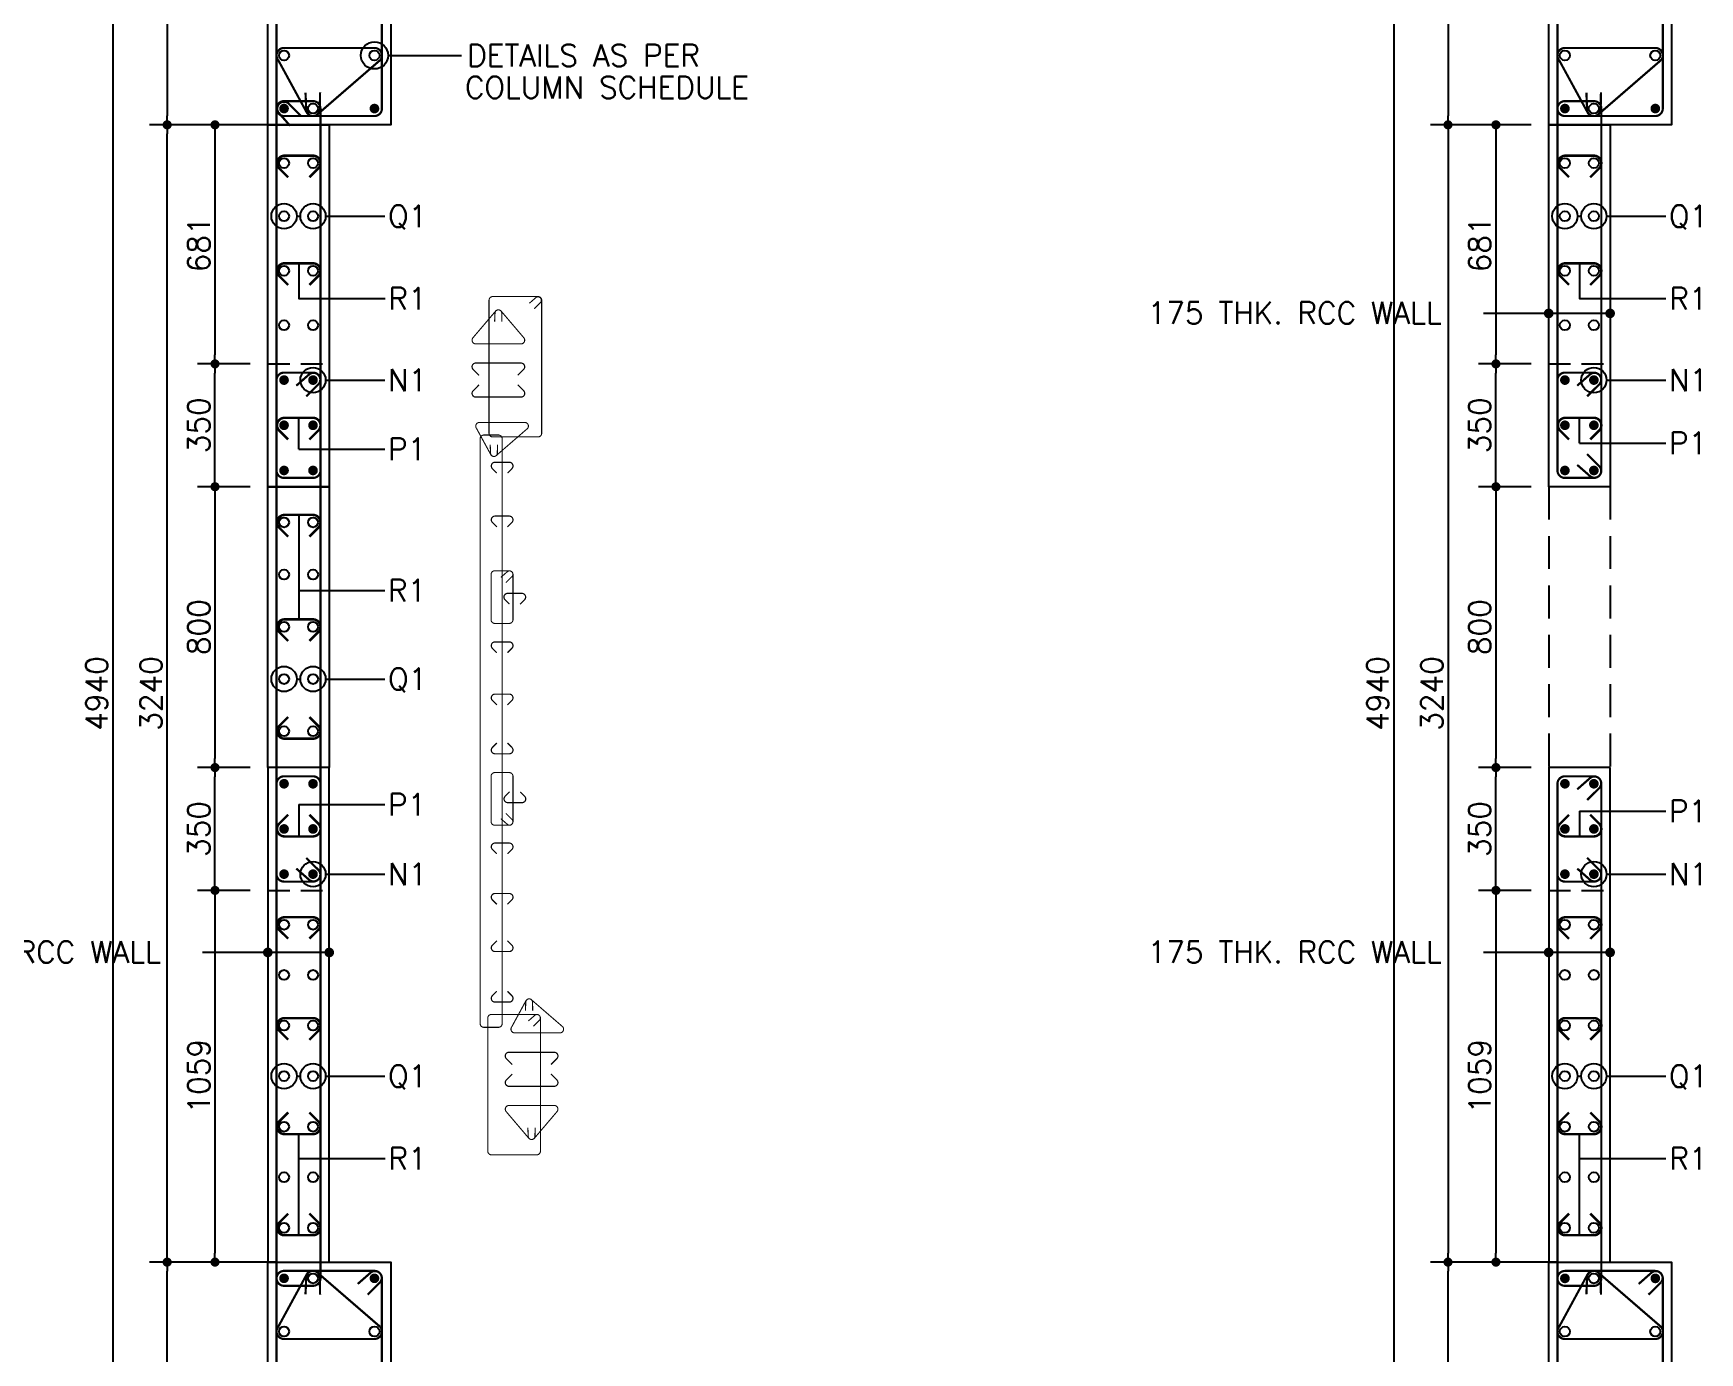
# Model space of a CAD drawing. Extents: x -200722 to 834823, y -494970 to 88783.
# Drawn here: x 282046 to 301030, y -170053 to -155018 of the extents above; entities that cross this region are included whole.
import ezdxf
from ezdxf.enums import TextEntityAlignment as Align

# ---------------------------------------------------------------- set-up
doc = ezdxf.new("R2010")
doc.units = 0
doc.header["$LTSCALE"] = 100
doc.header["$MEASUREMENT"] = 0
doc.header["$PDMODE"] = 34
doc.linetypes.add('HIDDEN', pattern=[0.375, 0.25, -0.125])
doc.layers.get('0').update_dxf_attribs({"linetype": 'CONTINUOUS'})
doc.layers.get('DEFPOINTS').update_dxf_attribs({"linetype": 'CONTINUOUS'})
for name, color, linetype in [('BEAM', 4, 'CONTINUOUS'), ('COL. SHED. STEEL.', 6, 'CONTINUOUS'), ('column', 240, 'CONTINUOUS'), ('STEEL', 6, 'CONTINUOUS'), ('TEXT', 2, 'CONTINUOUS')]:
    doc.layers.add(name, color=color, linetype=linetype)
doc.styles.add('ROMANS', font='romans.shx')
doc.styles.get("Standard").update_dxf_attribs({"font": 'simplex.shx'})
doc.dimstyles.new('STANDARD$0', dxfattribs={"dimtxt": 2.5, "dimasz": 2.5, "dimexe": 2, "dimexo": 0.7, "dimgap": 0.9, "dimtad": 1, "dimdec": 0, "dimdsep": 46, "dimtxsty": 'ROMANS', "dimcen": 0.09, "dimclrd": 4, "dimclre": 4, "dimclrt": 3, "dimadec": 0, "dimazin": 0, "dimtfac": 1, "dimtdec": 0, "dimtmove": 0, "dimatfit": 3, "dimfxl": 1, "dimtolj": 1, "dimtzin": 0, "dimarcsym": 0})

# ---------------------------------------------------------------- blocks, each defined once
blk = doc.blocks.new('DOT')
at = {"color": 0, "linetype": 'ByBlock'}
blk.add_line((-0.5, 0), (-1, 0), dxfattribs=at)
at = {"color": 0, "linetype": 'ByBlock', "const_width": 0.5}
blk.add_lwpolyline([(-0.25, 0, 1), (0.25, 0, 1)], format="xyb", close=True, dxfattribs=at)
blk = doc.blocks.new('*D50')
at = {"layer": 'BEAM', "color": 0, "lineweight": -2, "transparency": 16777216}
for p, q in [((299110, -152661), (297963, -152661)), ((298163, -152765), (298163, -155957)), ((299110, -156061), (297963, -156061))]:
    blk.add_line(p, q, dxfattribs=at)
at = {"layer": 'DEFPOINTS', "color": 0, "lineweight": -3, "transparency": 16777216}
for p in [(299310, -152661), (298163, -156061), (299310, -156061, 0)]:
    blk.add_point(p, dxfattribs=at)
at = {"layer": 'BEAM', "color": 0, "lineweight": -2, "transparency": 16777216, "xscale": 104, "yscale": 104, "zscale": 104}
for p, rotation in [((298163, -152661), 90), ((298163, -156061), 270)]:
    blk.add_blockref('DOT', p, dxfattribs=dict(at, rotation=rotation))
at = {"layer": 'BEAM', "color": 0, "transparency": 16777216, "insert": (297979, -154361), "char_height": 248, "attachment_point": 5, "rotation": 90}
blk.add_mtext('\\A1;850', dxfattribs=at)
blk = doc.blocks.new('_DOT')
at = {"color": 0, "linetype": 'ByBlock'}
blk.add_line((-0.5, 0), (-1, 0), dxfattribs=at)
at = {"color": 0, "linetype": 'ByBlock', "const_width": 0.5}
blk.add_lwpolyline([(-0.25, 0, 1), (0.25, 0, 1)], format="xyb", close=True, dxfattribs=at)
blk = doc.blocks.new('*D51')
at = {"layer": 'BEAM', "color": 0, "lineweight": -2, "transparency": 16777216}
for p, q in [((299110, -152661), (297346, -152661)), ((297546, -152765), (297546, -172317)), ((299110, -172421), (297346, -172421))]:
    blk.add_line(p, q, dxfattribs=at)
at = {"layer": 'DEFPOINTS', "color": 0, "lineweight": -3, "transparency": 16777216}
for p in [(299310, -152661), (297546, -172421), (299310, -172421, 0)]:
    blk.add_point(p, dxfattribs=at)
at = {"layer": 'BEAM', "color": 0, "lineweight": -2, "transparency": 16777216, "xscale": 104, "yscale": 104, "zscale": 104}
for p, rotation in [((297546, -152661), 90), ((297546, -172421), 270)]:
    blk.add_blockref('DOT', p, dxfattribs=dict(at, rotation=rotation))
at = {"layer": 'BEAM', "color": 0, "transparency": 16777216, "insert": (297362, -162541), "char_height": 248, "attachment_point": 5, "rotation": 90}
blk.add_mtext('\\A1;4940', dxfattribs=at)
blk = doc.blocks.new('*D52')
at = {"layer": 'BEAM', "color": 0, "lineweight": -2, "transparency": 16777216}
for p, q in [((299110, -169021), (297963, -169021)), ((298163, -172317), (298163, -169125)), ((299110, -172421), (297963, -172421))]:
    blk.add_line(p, q, dxfattribs=at)
at = {"layer": 'DEFPOINTS', "color": 0, "lineweight": -3, "transparency": 16777216}
for p in [(298163, -169021), (299310, -169021, 0), (299310, -172421)]:
    blk.add_point(p, dxfattribs=at)
at = {"layer": 'BEAM', "color": 0, "lineweight": -2, "transparency": 16777216, "xscale": 104, "yscale": 104, "zscale": 104}
for p, rotation in [((298163, -169021), 90), ((298163, -172421), 270)]:
    blk.add_blockref('DOT', p, dxfattribs=dict(at, rotation=rotation))
at = {"layer": 'BEAM', "color": 0, "transparency": 16777216, "insert": (297979, -170721), "char_height": 248, "attachment_point": 5, "rotation": 90}
blk.add_mtext('\\A1;850', dxfattribs=at)
blk = doc.blocks.new('*D54')
at = {"layer": 'BEAM', "color": 0, "lineweight": -2, "transparency": 16777216}
for p, q in [((299110, -164785), (298509, -164785)), ((298709, -164889), (298709, -168917)), ((299110, -169021), (298509, -169021))]:
    blk.add_line(p, q, dxfattribs=at)
at = {"layer": 'DEFPOINTS', "color": 0, "lineweight": -3, "transparency": 16777216}
for p in [(299310, -164785, 0), (298709, -169021), (299310, -169021, 0)]:
    blk.add_point(p, dxfattribs=at)
at = {"layer": 'BEAM', "color": 0, "lineweight": -2, "transparency": 16777216, "xscale": 104, "yscale": 104, "zscale": 104}
for p, rotation in [((298709, -164785), 90), ((298709, -169021), 270)]:
    blk.add_blockref('DOT', p, dxfattribs=dict(at, rotation=rotation))
at = {"layer": 'BEAM', "color": 0, "transparency": 16777216, "insert": (298525, -166903), "char_height": 248, "attachment_point": 5, "rotation": 90}
blk.add_mtext('\\A1;1059', dxfattribs=at)
blk = doc.blocks.new('*D55')
at = {"layer": 'BEAM', "color": 0, "lineweight": -2, "transparency": 16777216}
for p, q in [((299110, -163385), (298509, -163385)), ((298709, -164681), (298709, -163489)), ((299110, -164785), (298509, -164785))]:
    blk.add_line(p, q, dxfattribs=at)
at = {"layer": 'DEFPOINTS', "color": 0, "lineweight": -3, "transparency": 16777216}
for p in [(298709, -163385), (299310, -163385, 0), (299310, -164785, 0)]:
    blk.add_point(p, dxfattribs=at)
at = {"layer": 'BEAM', "color": 0, "lineweight": -2, "transparency": 16777216, "xscale": 104, "yscale": 104, "zscale": 104}
for p, rotation in [((298709, -163385), 90), ((298709, -164785), 270)]:
    blk.add_blockref('DOT', p, dxfattribs=dict(at, rotation=rotation))
at = {"layer": 'BEAM', "color": 0, "transparency": 16777216, "insert": (298525, -164085), "char_height": 248, "attachment_point": 5, "rotation": 90}
blk.add_mtext('\\A1;350', dxfattribs=at)
blk = doc.blocks.new('*D56')
at = {"layer": 'BEAM', "color": 0, "lineweight": -2, "transparency": 16777216}
for p, q in [((299110, -160185), (298509, -160185)), ((298709, -160289), (298709, -163281)), ((299110, -163385), (298509, -163385))]:
    blk.add_line(p, q, dxfattribs=at)
at = {"layer": 'DEFPOINTS', "color": 0, "lineweight": -3, "transparency": 16777216}
for p in [(299310, -160185, 0), (298709, -163385), (299310, -163385, 0)]:
    blk.add_point(p, dxfattribs=at)
at = {"layer": 'BEAM', "color": 0, "lineweight": -2, "transparency": 16777216, "xscale": 104, "yscale": 104, "zscale": 104}
for p, rotation in [((298709, -160185), 90), ((298709, -163385), 270)]:
    blk.add_blockref('DOT', p, dxfattribs=dict(at, rotation=rotation))
at = {"layer": 'BEAM', "color": 0, "transparency": 16777216, "insert": (298525, -161785), "char_height": 248, "attachment_point": 5, "rotation": 90}
blk.add_mtext('\\A1;800', dxfattribs=at)
blk = doc.blocks.new('*D57')
at = {"layer": 'BEAM', "color": 0, "lineweight": -2, "transparency": 16777216}
for p, q in [((299110, -158785), (298509, -158785)), ((298709, -160081), (298709, -158889)), ((299110, -160185), (298509, -160185))]:
    blk.add_line(p, q, dxfattribs=at)
at = {"layer": 'DEFPOINTS', "color": 0, "lineweight": -3, "transparency": 16777216}
for p in [(298709, -158785), (299310, -158785, 0), (299310, -160185, 0)]:
    blk.add_point(p, dxfattribs=at)
at = {"layer": 'BEAM', "color": 0, "lineweight": -2, "transparency": 16777216, "xscale": 104, "yscale": 104, "zscale": 104}
for p, rotation in [((298709, -158785), 90), ((298709, -160185), 270)]:
    blk.add_blockref('DOT', p, dxfattribs=dict(at, rotation=rotation))
at = {"layer": 'BEAM', "color": 0, "transparency": 16777216, "insert": (298525, -159485), "char_height": 248, "attachment_point": 5, "rotation": 90}
blk.add_mtext('\\A1;350', dxfattribs=at)
blk = doc.blocks.new('*D58')
at = {"layer": 'BEAM', "color": 0, "lineweight": -2, "transparency": 16777216}
for p, q in [((299110, -156061), (298509, -156061)), ((298709, -156165), (298709, -158681)), ((299110, -158785), (298509, -158785))]:
    blk.add_line(p, q, dxfattribs=at)
at = {"layer": 'DEFPOINTS', "color": 0, "lineweight": -3, "transparency": 16777216}
for p in [(299310, -156061, 0), (298709, -158785), (299310, -158785, 0)]:
    blk.add_point(p, dxfattribs=at)
at = {"layer": 'BEAM', "color": 0, "lineweight": -2, "transparency": 16777216, "xscale": 104, "yscale": 104, "zscale": 104}
for p, rotation in [((298709, -156061), 90), ((298709, -158785), 270)]:
    blk.add_blockref('DOT', p, dxfattribs=dict(at, rotation=rotation))
at = {"layer": 'BEAM', "color": 0, "transparency": 16777216, "insert": (298525, -157423), "char_height": 248, "attachment_point": 5, "rotation": 90}
blk.add_mtext('\\A1;681', dxfattribs=at)
blk = doc.blocks.new('*D59')
at = {"layer": 'BEAM', "color": 0, "lineweight": -2, "transparency": 16777216}
for p, q in [((299110, -156061), (297963, -156061)), ((298163, -156165), (298163, -168917)), ((299412, -169021), (297963, -169021))]:
    blk.add_line(p, q, dxfattribs=at)
at = {"layer": 'DEFPOINTS', "color": 0, "lineweight": -3, "transparency": 16777216}
for p in [(299310, -156061, 0), (298163, -169021), (299612, -169021, 0)]:
    blk.add_point(p, dxfattribs=at)
at = {"layer": 'BEAM', "color": 0, "lineweight": -2, "transparency": 16777216, "xscale": 104, "yscale": 104, "zscale": 104}
for p, rotation in [((298163, -156061), 90), ((298163, -169021), 270)]:
    blk.add_blockref('DOT', p, dxfattribs=dict(at, rotation=rotation))
at = {"layer": 'BEAM', "color": 0, "transparency": 16777216, "insert": (297979, -162541), "char_height": 248, "attachment_point": 5, "rotation": 90}
blk.add_mtext('\\A1;3240', dxfattribs=at)
blk = doc.blocks.new('*D61')
at = {"layer": 'BEAM', "color": 0, "lineweight": -2, "transparency": 16777216}
for p, q in [((284518, -152661), (283371, -152661)), ((283571, -152765), (283571, -155957)), ((284518, -156061), (283371, -156061))]:
    blk.add_line(p, q, dxfattribs=at)
at = {"layer": 'DEFPOINTS', "color": 0, "lineweight": -3, "transparency": 16777216}
for p in [(284718, -152661), (283571, -156061), (284718, -156061, 0)]:
    blk.add_point(p, dxfattribs=at)
at = {"layer": 'BEAM', "color": 0, "lineweight": -2, "transparency": 16777216, "xscale": 104, "yscale": 104, "zscale": 104}
for p, rotation in [((283571, -152661), 90), ((283571, -156061), 270)]:
    blk.add_blockref('DOT', p, dxfattribs=dict(at, rotation=rotation))
at = {"layer": 'BEAM', "color": 0, "transparency": 16777216, "insert": (283387, -154361), "char_height": 248, "attachment_point": 5, "rotation": 90}
blk.add_mtext('\\A1;850', dxfattribs=at)
blk = doc.blocks.new('*D62')
at = {"layer": 'BEAM', "color": 0, "lineweight": -2, "transparency": 16777216}
for p, q in [((284518, -152661), (282753, -152661)), ((282953, -152765), (282953, -172317)), ((284518, -172421), (282753, -172421))]:
    blk.add_line(p, q, dxfattribs=at)
at = {"layer": 'DEFPOINTS', "color": 0, "lineweight": -3, "transparency": 16777216}
for p in [(284718, -152661), (282953, -172421), (284718, -172421, 0)]:
    blk.add_point(p, dxfattribs=at)
at = {"layer": 'BEAM', "color": 0, "lineweight": -2, "transparency": 16777216, "xscale": 104, "yscale": 104, "zscale": 104}
for p, rotation in [((282953, -152661), 90), ((282953, -172421), 270)]:
    blk.add_blockref('DOT', p, dxfattribs=dict(at, rotation=rotation))
at = {"layer": 'BEAM', "color": 0, "transparency": 16777216, "insert": (282769, -162541), "char_height": 248, "attachment_point": 5, "rotation": 90}
blk.add_mtext('\\A1;4940', dxfattribs=at)
blk = doc.blocks.new('*D63')
at = {"layer": 'BEAM', "color": 0, "lineweight": -2, "transparency": 16777216}
for p, q in [((284518, -169021), (283371, -169021)), ((283571, -172317), (283571, -169125)), ((284518, -172421), (283371, -172421))]:
    blk.add_line(p, q, dxfattribs=at)
at = {"layer": 'DEFPOINTS', "color": 0, "lineweight": -3, "transparency": 16777216}
for p in [(283571, -169021), (284718, -169021, 0), (284718, -172421)]:
    blk.add_point(p, dxfattribs=at)
at = {"layer": 'BEAM', "color": 0, "lineweight": -2, "transparency": 16777216, "xscale": 104, "yscale": 104, "zscale": 104}
for p, rotation in [((283571, -169021), 90), ((283571, -172421), 270)]:
    blk.add_blockref('DOT', p, dxfattribs=dict(at, rotation=rotation))
at = {"layer": 'BEAM', "color": 0, "transparency": 16777216, "insert": (283387, -170721), "char_height": 248, "attachment_point": 5, "rotation": 90}
blk.add_mtext('\\A1;850', dxfattribs=at)
blk = doc.blocks.new('*D65')
at = {"layer": 'BEAM', "color": 0, "lineweight": -2, "transparency": 16777216}
for p, q in [((284518, -164785), (283916, -164785)), ((284116, -164889), (284116, -168917)), ((284518, -169021), (283916, -169021))]:
    blk.add_line(p, q, dxfattribs=at)
at = {"layer": 'DEFPOINTS', "color": 0, "lineweight": -3, "transparency": 16777216}
for p in [(284718, -164785, 0), (284116, -169021), (284718, -169021, 0)]:
    blk.add_point(p, dxfattribs=at)
at = {"layer": 'BEAM', "color": 0, "lineweight": -2, "transparency": 16777216, "xscale": 104, "yscale": 104, "zscale": 104}
for p, rotation in [((284116, -164785), 90), ((284116, -169021), 270)]:
    blk.add_blockref('DOT', p, dxfattribs=dict(at, rotation=rotation))
at = {"layer": 'BEAM', "color": 0, "transparency": 16777216, "insert": (283932, -166903), "char_height": 248, "attachment_point": 5, "rotation": 90}
blk.add_mtext('\\A1;1059', dxfattribs=at)
blk = doc.blocks.new('*D66')
at = {"layer": 'BEAM', "color": 0, "lineweight": -2, "transparency": 16777216}
for p, q in [((284518, -163385), (283916, -163385)), ((284116, -164681), (284116, -163489)), ((284518, -164785), (283916, -164785))]:
    blk.add_line(p, q, dxfattribs=at)
at = {"layer": 'DEFPOINTS', "color": 0, "lineweight": -3, "transparency": 16777216}
for p in [(284116, -163385), (284718, -163385, 0), (284718, -164785, 0)]:
    blk.add_point(p, dxfattribs=at)
at = {"layer": 'BEAM', "color": 0, "lineweight": -2, "transparency": 16777216, "xscale": 104, "yscale": 104, "zscale": 104}
for p, rotation in [((284116, -163385), 90), ((284116, -164785), 270)]:
    blk.add_blockref('DOT', p, dxfattribs=dict(at, rotation=rotation))
at = {"layer": 'BEAM', "color": 0, "transparency": 16777216, "insert": (283932, -164085), "char_height": 248, "attachment_point": 5, "rotation": 90}
blk.add_mtext('\\A1;350', dxfattribs=at)
blk = doc.blocks.new('*D67')
at = {"layer": 'BEAM', "color": 0, "lineweight": -2, "transparency": 16777216}
for p, q in [((284518, -160185), (283916, -160185)), ((284116, -160289), (284116, -163281)), ((284518, -163385), (283916, -163385))]:
    blk.add_line(p, q, dxfattribs=at)
at = {"layer": 'DEFPOINTS', "color": 0, "lineweight": -3, "transparency": 16777216}
for p in [(284718, -160185, 0), (284116, -163385), (284718, -163385, 0)]:
    blk.add_point(p, dxfattribs=at)
at = {"layer": 'BEAM', "color": 0, "lineweight": -2, "transparency": 16777216, "xscale": 104, "yscale": 104, "zscale": 104}
for p, rotation in [((284116, -160185), 90), ((284116, -163385), 270)]:
    blk.add_blockref('DOT', p, dxfattribs=dict(at, rotation=rotation))
at = {"layer": 'BEAM', "color": 0, "transparency": 16777216, "insert": (283932, -161785), "char_height": 248, "attachment_point": 5, "rotation": 90}
blk.add_mtext('\\A1;800', dxfattribs=at)
blk = doc.blocks.new('*D68')
at = {"layer": 'BEAM', "color": 0, "lineweight": -2, "transparency": 16777216}
for p, q in [((284518, -158785), (283916, -158785)), ((284116, -160081), (284116, -158889)), ((284518, -160185), (283916, -160185))]:
    blk.add_line(p, q, dxfattribs=at)
at = {"layer": 'DEFPOINTS', "color": 0, "lineweight": -3, "transparency": 16777216}
for p in [(284116, -158785), (284718, -158785, 0), (284718, -160185, 0)]:
    blk.add_point(p, dxfattribs=at)
at = {"layer": 'BEAM', "color": 0, "lineweight": -2, "transparency": 16777216, "xscale": 104, "yscale": 104, "zscale": 104}
for p, rotation in [((284116, -158785), 90), ((284116, -160185), 270)]:
    blk.add_blockref('DOT', p, dxfattribs=dict(at, rotation=rotation))
at = {"layer": 'BEAM', "color": 0, "transparency": 16777216, "insert": (283932, -159485), "char_height": 248, "attachment_point": 5, "rotation": 90}
blk.add_mtext('\\A1;350', dxfattribs=at)
blk = doc.blocks.new('*D69')
at = {"layer": 'BEAM', "color": 0, "lineweight": -2, "transparency": 16777216}
for p, q in [((284518, -156061), (283916, -156061)), ((284116, -156165), (284116, -158681)), ((284518, -158785), (283916, -158785))]:
    blk.add_line(p, q, dxfattribs=at)
at = {"layer": 'DEFPOINTS', "color": 0, "lineweight": -3, "transparency": 16777216}
for p in [(284718, -156061, 0), (284116, -158785), (284718, -158785, 0)]:
    blk.add_point(p, dxfattribs=at)
at = {"layer": 'BEAM', "color": 0, "lineweight": -2, "transparency": 16777216, "xscale": 104, "yscale": 104, "zscale": 104}
for p, rotation in [((284116, -156061), 90), ((284116, -158785), 270)]:
    blk.add_blockref('DOT', p, dxfattribs=dict(at, rotation=rotation))
at = {"layer": 'BEAM', "color": 0, "transparency": 16777216, "insert": (283932, -157423), "char_height": 248, "attachment_point": 5, "rotation": 90}
blk.add_mtext('\\A1;681', dxfattribs=at)
blk = doc.blocks.new('*D70')
at = {"layer": 'BEAM', "color": 0, "lineweight": -2, "transparency": 16777216}
for p, q in [((284820, -156061), (283371, -156061)), ((283571, -168917), (283571, -156165)), ((284820, -169021), (283371, -169021))]:
    blk.add_line(p, q, dxfattribs=at)
at = {"layer": 'DEFPOINTS', "color": 0, "lineweight": -3, "transparency": 16777216}
for p in [(283571, -156061), (285020, -156061, 0), (285020, -169021, 0)]:
    blk.add_point(p, dxfattribs=at)
at = {"layer": 'BEAM', "color": 0, "lineweight": -2, "transparency": 16777216, "xscale": 104, "yscale": 104, "zscale": 104}
for p, rotation in [((283571, -156061), 90), ((283571, -169021), 270)]:
    blk.add_blockref('DOT', p, dxfattribs=dict(at, rotation=rotation))
at = {"layer": 'BEAM', "color": 0, "transparency": 16777216, "insert": (283387, -162541), "char_height": 248, "attachment_point": 5, "rotation": 90}
blk.add_mtext('\\A1;3240', dxfattribs=at)

msp = doc.modelspace()

# ---------------------------------------------------------------- linework, layer by layer
at = {"color": 0, "linetype": 'HIDDEN', "ltscale": 10}
for p, q in [((284717.6, -158784.7, -0.1), (285417.6, -158784.7, -0.1)), ((299309.9, -158784.7, -0.1), (300009.9, -158784.7, -0.1)), ((284717.6, -164784.7, -0.1), (285417.6, -164784.7, -0.1)), ((299309.9, -164784.7, -0.1), (300009.9, -164784.7, -0.1))]:
    msp.add_line(p, q, dxfattribs=at)
at = {"color": 8, "linetype": 'HIDDEN', "ltscale": 15}
for p, q in [((299309.9, -160184.7, -0.1), (299309.9, -163384.7, -0.1)), ((300009.9, -160184.7, -0.1), (300009.9, -163384.7, -0.1))]:
    msp.add_line(p, q, dxfattribs=at)
at = {"layer": 'COL. SHED. STEEL.', "color": 140, "linetype": 'Continuous', "const_width": 25, "elevation": -0.1}
for points in [[(285165.1, -155927.3), (284835.2, -155321.5, -0.6217139), (284902.7, -155184.7), (285932.5, -155184.7, -0.6217139), (286000, -155321.5), (285300.1, -155927.3, -0.4933715)], [(299757.5, -155927.3), (299427.6, -155321.5, -0.6217139), (299495, -155184.7), (300524.9, -155184.7, -0.6217139), (300592.3, -155321.5), (299892.4, -155927.3, -0.4933715)], [(285163.2, -169156.7), (284835.2, -169760, 0.6217139), (284902.7, -169896.7), (285932.5, -169896.7, 0.6217139), (286000, -169760), (285302, -169156.7, 0.5176004)], [(299755.5, -169157.1), (299427.6, -169760.5, 0.6217139), (299495, -169897.2), (300524.9, -169897.2, 0.6217139), (300592.3, -169760.5), (299894.3, -169157.1, 0.5176004)]]:
    msp.add_lwpolyline(points, format="xyb", close=True, dxfattribs=at)
at = {"layer": 'COL. SHED. STEEL.', "color": 62, "linetype": 'Continuous', "const_width": 25, "elevation": -0.1}
for points in [[(284902.6, -155790.7), (285232.6, -155790.7, -0.4142136), (285317.6, -155875.7), (285317.6, -169205.7, -0.4142136), (285232.6, -169290.7), (284902.6, -169290.7, -0.4142136), (284817.6, -169205.7), (284817.6, -155875.7, -0.4142136)], [(299409.9, -159999.7), (299409.9, -155875.7, -0.4142136), (299494.9, -155790.7), (299824.9, -155790.7, -0.4142136), (299909.9, -155875.7), (299909.9, -159999.7, -0.4142136), (299824.9, -160084.7), (299494.9, -160084.7, -0.4142136)], [(299409.9, -163569.7), (299409.9, -169206.2, 0.4142136), (299494.9, -169291.2), (299824.9, -169291.2, 0.4142136), (299909.9, -169206.2), (299909.9, -163569.7, 0.4142136), (299824.9, -163484.7), (299494.9, -163484.7, 0.4142136)]]:
    msp.add_lwpolyline(points, format="xyb", close=True, dxfattribs=at)
for points in [[(285093.5, -155958.9), (284952.8, -155816.8, 0.9275277), (284844.2, -155926.4), (284971.5, -156071.5)], [(299747.4, -159814), (299889.5, -159954.7, -0.9275277), (299779.9, -160063.3), (299634.9, -159936)], [(299747.4, -163755.5), (299889.5, -163614.8, 0.9275277), (299779.9, -163506.1), (299634.9, -163633.5)]]:
    msp.add_lwpolyline(points, format="xyb", dxfattribs=at)
at = {"layer": 'COL. SHED. STEEL.', "color": 140, "linetype": 'Continuous', "const_width": 25, "elevation": -0.1}
for points in [[(285313.2, -155691.4), (285309.6, -155891.3, -0.9275277), (285155.3, -155887.1), (285147.2, -155694.2)], [(299905.5, -155691.4), (299901.9, -155891.3, -0.9275277), (299747.7, -155887.1), (299739.6, -155694.2)], [(285313.2, -169390.1), (285309.6, -169190.2, 0.9275277), (285155.3, -169194.4), (285147.2, -169387.2)], [(299905.5, -169390.5), (299901.9, -169190.6, 0.9275277), (299747.7, -169194.8), (299739.6, -169387.7)]]:
    msp.add_lwpolyline(points, format="xyb", dxfattribs=at)
at = {"layer": 'COL. SHED. STEEL.', "color": 140, "linetype": 'Continuous', "const_width": 12.5}
for points in [[(287309.8, -158187.5), (287053.4, -158489.1, 0.6217139), (287087.1, -158557.5), (287602, -158557.5, 0.6217139), (287635.7, -158489.1), (287379.2, -158187.5, 0.5176004)], [(287260.3, -159823.2), (287095.4, -159520.2, -0.6217139), (287129.1, -159451.9), (287644, -159451.9, -0.6217139), (287677.7, -159520.2), (287327.8, -159823.2, -0.4933715)], [(287660.5, -166038.8), (287496.5, -166340.5, 0.6217139), (287530.3, -166408.8), (288045.2, -166408.8, 0.6217139), (288078.9, -166340.5), (287729.9, -166038.8, 0.5176004)], [(287689.3, -167606.8), (287431.8, -167303.9, -0.6217139), (287465.6, -167235.5), (287980.5, -167235.5, -0.6217139), (288014.2, -167303.9), (287756.8, -167606.8, -0.4933715)]]:
    msp.add_lwpolyline(points, format="xyb", close=True, dxfattribs=at)
for points in [[(287384.8, -158304.2), (287383, -158204.2, 0.9275277), (287305.9, -158206.3), (287301.9, -158302.8)], [(287334.3, -159705.2), (287332.5, -159805.2, -0.9275277), (287255.4, -159803), (287251.4, -159706.6)], [(287735.5, -166155.5), (287733.7, -166055.6, 0.9275277), (287656.6, -166057.7), (287652.5, -166154.1)], [(287763.3, -167488.8), (287761.5, -167588.8, -0.9275277), (287684.4, -167586.7), (287680.4, -167490.3)]]:
    msp.add_lwpolyline(points, format="xyb", dxfattribs=at)
at = {"layer": 'COL. SHED. STEEL.', "color": 62, "linetype": 'Continuous', "const_width": 12.5}
msp.add_lwpolyline([(287179.8, -159595.6), (287344.8, -159595.6, -0.4142136), (287387.3, -159638.1), (287387.3, -166303.1, -0.4142136), (287344.8, -166345.6), (287179.8, -166345.6, -0.4142136), (287137.3, -166303.1), (287137.3, -159638.1, -0.4142136)], format="xyb", close=True, dxfattribs=at)
at = {"layer": 'column', "color": 4, "linetype": 'Continuous', "elevation": -0.1}
for points in [[(284717.6, -152660.7), (286117.6, -152660.7), (286117.6, -156060.7), (284717.6, -156060.7)], [(299309.9, -152660.7), (300709.9, -152660.7), (300709.9, -156060.7), (299309.9, -156060.7)], [(285417.6, -160184.7), (284717.6, -160184.7), (284717.6, -156060.7), (285417.6, -156060.7)], [(300009.9, -160184.7), (299309.9, -160184.7), (299309.9, -156060.7), (300009.9, -156060.7)], [(284717.6, -160184.7), (285417.6, -160184.7), (285417.6, -163384.7), (284717.6, -163384.7)], [(285417.6, -163384.7), (284717.6, -163384.7), (284717.6, -169020.7), (285417.6, -169020.7)], [(300010, -163384.7), (299309.9, -163384.7), (299309.9, -169020.7), (300009.9, -169020.7)]]:
    msp.add_lwpolyline(points, close=True, dxfattribs=at)
for points in [[(286117.6, -172420.7), (284717.6, -172420.7), (284717.6, -169020.7), (286117.6, -169020.7), (286117.6, -172420.7)], [(300709.9, -172420.7), (299309.9, -172420.7), (299309.9, -169020.7), (300709.9, -169020.7), (300709.9, -172420.7)]]:
    msp.add_lwpolyline(points, dxfattribs=at)
at = {"layer": 'STEEL', "color": 18, "true_color": 0x000000, "const_width": 25, "elevation": -0.1}
for points in [[(284902.6, -155960.7), (285932.6, -155960.7, 0.4142136), (286017.6, -155875.7), (286017.6, -152845.7, 0.4142136), (285932.6, -152760.7), (284902.6, -152760.7, 0.4142136), (284817.6, -152845.7), (284817.6, -155875.7, 0.4142136)], [(299494.9, -155960.7), (300524.9, -155960.7, 0.4142136), (300609.9, -155875.7), (300609.9, -152845.7, 0.4142136), (300524.9, -152760.7), (299494.9, -152760.7, 0.4142136), (299409.9, -152845.7), (299409.9, -155875.7, 0.4142136)], [(284902.6, -160084.7), (285232.6, -160084.7, 0.4142136), (285317.6, -159999.7), (285317.6, -158969.7, 0.4142136), (285232.6, -158884.7), (284902.6, -158884.7, 0.4142136), (284817.6, -158969.7), (284817.6, -159999.7, 0.4142136)], [(299494.9, -160084.7), (299824.9, -160084.7, 0.4142136), (299909.9, -159999.7), (299909.9, -158969.7, 0.4142136), (299824.9, -158884.7), (299494.9, -158884.7, 0.4142136), (299409.9, -158969.7), (299409.9, -159999.7, 0.4142136)], [(284902.6, -163484.7), (285232.6, -163484.7, -0.4142136), (285317.6, -163569.7), (285317.6, -164599.7, -0.4142136), (285232.6, -164684.7), (284902.6, -164684.7, -0.4142136), (284817.6, -164599.7), (284817.6, -163569.7, -0.4142136)], [(299494.9, -163484.7), (299824.9, -163484.7, -0.4142136), (299909.9, -163569.7), (299909.9, -164599.7, -0.4142136), (299824.9, -164684.7), (299494.9, -164684.7, -0.4142136), (299409.9, -164599.7), (299409.9, -163569.7, -0.4142136)], [(284902.6, -172321.2), (285932.6, -172321.2, 0.4142136), (286017.6, -172236.2), (286017.6, -169205.7, 0.4142136), (285932.6, -169120.7), (284902.6, -169120.7, 0.4142136), (284817.6, -169205.7), (284817.6, -172236.2, 0.4142136)], [(299494.9, -172321.2), (300524.9, -172321.2, 0.4142136), (300609.9, -172236.2), (300609.9, -169206.2, 0.4142136), (300524.9, -169121.2), (299494.9, -169121.2, 0.4142136), (299409.9, -169206.2), (299409.9, -172236.2, 0.4142136)]]:
    msp.add_lwpolyline(points, format="xyb", close=True, dxfattribs=at)
at = {"layer": 'STEEL', "color": 18, "linetype": 'Continuous', "true_color": 0x000000, "const_width": 55, "elevation": -0.1}
for points in [[(284902.6, -155903.2, 1), (284902.6, -155848.2, 1)], [(285932.6, -155903.2, -1), (285932.6, -155848.2, -1)], [(299494.9, -155903.2, 1), (299494.9, -155848.2, 1)], [(300524.9, -155903.2, -1), (300524.9, -155848.2, -1)], [(284902.6, -158997.2, -1), (284902.6, -158942.2, -1)], [(285232.6, -158997.2, -1), (285232.6, -158942.2, -1)], [(299494.9, -158997.2, -1), (299494.9, -158942.2, -1)], [(299824.9, -158997.2, -1), (299824.9, -158942.2, -1)], [(284902.6, -159512.2, -1), (284902.6, -159457.2, -1)], [(285232.6, -159512.2, -1), (285232.6, -159457.2, -1)], [(299494.9, -159512.2, -1), (299494.9, -159457.2, -1)], [(299824.9, -159512.2, -1), (299824.9, -159457.2, -1)], [(284902.6, -160027.2, -1), (284902.6, -159972.2, -1)], [(285232.6, -160027.2, -1), (285232.6, -159972.2, -1)], [(299494.9, -160027.2, -1), (299494.9, -159972.2, -1)], [(299824.9, -160027.2, -1), (299824.9, -159972.2, -1)], [(284902.6, -163542.2, 1), (284902.6, -163597.2, 1)], [(285232.6, -163542.2, 1), (285232.6, -163597.2, 1)], [(299494.9, -163542.2, 1), (299494.9, -163597.2, 1)], [(299824.9, -163542.2, 1), (299824.9, -163597.2, 1)], [(284902.6, -164057.2, 1), (284902.6, -164112.2, 1)], [(285232.6, -164057.2, 1), (285232.6, -164112.2, 1)], [(299494.9, -164057.2, 1), (299494.9, -164112.2, 1)], [(299824.9, -164057.2, 1), (299824.9, -164112.2, 1)], [(284902.6, -164572.2, 1), (284902.6, -164627.2, 1)], [(285232.6, -164572.2, 1), (285232.6, -164627.2, 1)], [(299494.9, -164572.2, 1), (299494.9, -164627.2, 1)], [(299824.9, -164572.2, 1), (299824.9, -164627.2, 1)], [(284902.6, -169178.2, -1), (284902.6, -169233.2, -1)], [(285932.6, -169178.2, 1), (285932.6, -169233.2, 1)], [(299494.9, -169178.7, -1), (299494.9, -169233.7, -1)], [(300524.9, -169178.7, 1), (300524.9, -169233.7, 1)]]:
    msp.add_lwpolyline(points, format="xyb", close=True, dxfattribs=at)
at = {"layer": 'STEEL', "color": 140, "const_width": 28, "elevation": -0.1}
for points in [[(284949.6, -156658.7), (284848, -156557.1, -0.6681786), (284908.1, -156412), (285232.6, -156412, -0.6681786), (285292.7, -156557.1), (285191.1, -156658.7)], [(299541.9, -156658.7), (299440.3, -156557.1, -0.6681786), (299500.4, -156412), (299824.9, -156412, -0.6681786), (299885, -156557.1), (299783.4, -156658.7)], [(284949.6, -157885.3), (284848, -157783.7, -0.6681786), (284908.1, -157638.6), (285232.6, -157638.6, -0.6681786), (285292.7, -157783.7), (285191.1, -157885.3)], [(299541.9, -157885.3), (299440.3, -157783.7, -0.6681786), (299500.4, -157638.6), (299824.9, -157638.6, -0.6681786), (299885, -157783.7), (299783.4, -157885.3)], [(284949.6, -159646.4), (284848, -159544.8, -0.6681786), (284908.1, -159399.7), (285232.6, -159399.7, -0.6681786), (285292.7, -159544.8), (285191.1, -159646.4)], [(299541.9, -159646.4), (299440.3, -159544.8, -0.6681786), (299500.4, -159399.7), (299824.9, -159399.7, -0.6681786), (299885, -159544.8), (299783.4, -159646.4)], [(284949.6, -160752.9), (284848, -160651.3, -0.6681786), (284908.1, -160506.2), (285232.6, -160506.2, -0.6681786), (285292.7, -160651.3), (285191.1, -160752.9)], [(284949.6, -161942.9), (284848, -161841.3, -0.6681786), (284908.1, -161696.2), (285232.6, -161696.2, -0.6681786), (285292.7, -161841.3), (285191.1, -161942.9)], [(284949.6, -162809.5), (284848, -162911.1, 0.6681786), (284908.1, -163056.2), (285232.6, -163056.2, 0.6681786), (285292.7, -162911.1), (285191.1, -162809.5)], [(284949.6, -163923), (284848, -164024.6, 0.6681786), (284908.1, -164169.7), (285232.6, -164169.7, 0.6681786), (285292.7, -164024.6), (285191.1, -163923)], [(299541.9, -163923), (299440.3, -164024.6, 0.6681786), (299500.4, -164169.7), (299824.9, -164169.7, 0.6681786), (299885, -164024.6), (299783.4, -163923)], [(284949.6, -165334.1), (284848, -165236.1, -0.6681786), (284908.1, -165091), (285232.6, -165091, -0.6681786), (285292.7, -165236.1), (285191.1, -165334.1)], [(299541.9, -165337.7), (299440.3, -165236.1, -0.6681786), (299500.4, -165091), (299824.9, -165091, -0.6681786), (299885, -165236.1), (299783.4, -165337.7)], [(284949.6, -166486.6), (284848, -166385, -0.6681786), (284908.1, -166239.9), (285232.6, -166239.9, -0.6681786), (285292.7, -166385), (285191.1, -166486.6)], [(299541.9, -166486.6), (299440.3, -166385, -0.6681786), (299500.4, -166239.9), (299824.9, -166239.9, -0.6681786), (299885, -166385), (299783.4, -166486.6)], [(284949.6, -167315.7), (284848, -167417.3, 0.6681786), (284908.1, -167562.4), (285232.6, -167562.4, 0.6681786), (285292.7, -167417.3), (285191.1, -167315.7)], [(299541.9, -167315.7), (299440.3, -167417.3, 0.6681786), (299500.4, -167562.4), (299824.9, -167562.4, 0.6681786), (299885, -167417.3), (299783.4, -167315.7)], [(284949.6, -168468.2), (284848, -168569.8, 0.6681786), (284908.1, -168714.9), (285232.6, -168714.9, 0.6681786), (285292.7, -168569.8), (285191.1, -168468.2)], [(299541.9, -168468.2), (299440.3, -168569.8, 0.6681786), (299500.4, -168714.9), (299824.9, -168714.9, 0.6681786), (299885, -168569.8), (299783.4, -168468.2)]]:
    msp.add_lwpolyline(points, format="xyb", dxfattribs=at)
at = {"layer": 'STEEL', "color": 18, "true_color": 0x000000, "const_width": 12.5}
for points in [[(287280.4, -159617.7), (287795.4, -159617.7, 0.4142136), (287837.9, -159575.2), (287837.9, -158060.2, 0.4142136), (287795.4, -158017.7), (287280.4, -158017.7, 0.4142136), (287237.9, -158060.2), (287237.9, -159575.2, 0.4142136)], [(287303.5, -161742.6), (287468.5, -161742.6, 0.4142136), (287511, -161700.1), (287511, -161185.1, 0.4142136), (287468.5, -161142.6), (287303.5, -161142.6, 0.4142136), (287261, -161185.1), (287261, -161700.1, 0.4142136)], [(287303.5, -163442.6), (287468.5, -163442.6, -0.4142136), (287511, -163485.1), (287511, -164000.1, -0.4142136), (287468.5, -164042.6), (287303.5, -164042.6, -0.4142136), (287261, -164000.1), (287261, -163485.1, -0.4142136)], [(287266.2, -167798.5), (287781.2, -167798.5, 0.4142136), (287823.7, -167756), (287823.7, -166240.8, 0.4142136), (287781.2, -166198.3), (287266.2, -166198.3, 0.4142136), (287223.7, -166240.8), (287223.7, -167756, 0.4142136)]]:
    msp.add_lwpolyline(points, format="xyb", close=True, dxfattribs=at)
for points in [[(287753.8, -158155.7), (287824.8, -158085.3, 0.9275277), (287770, -158031), (287697.5, -158094.7)], [(287429.7, -161278), (287500.7, -161207.6, 0.9275277), (287445.9, -161153.3), (287373.4, -161217)], [(287429.7, -163907.2), (287500.7, -163977.6, -0.9275277), (287445.9, -164031.9), (287373.4, -163968.2)], [(287742.5, -166333.6), (287813.5, -166263.3, 0.9275277), (287758.7, -166209), (287686.2, -166272.6)]]:
    msp.add_lwpolyline(points, format="xyb", dxfattribs=at)
at = {"layer": 'STEEL', "color": 18, "true_color": 0x000000, "const_width": 25, "elevation": -0.1}
for points in [[(285155.1, -159155.5), (285297.1, -159014.8, 0.9275277), (285187.5, -158906.1), (285042.5, -159033.5)], [(299747.4, -159155.5), (299889.5, -159014.8, 0.9275277), (299779.9, -158906.1), (299634.9, -159033.5)], [(285155.1, -164414), (285297.1, -164554.7, -0.9275277), (285187.5, -164663.3), (285042.5, -164536)], [(299747.4, -164414), (299889.5, -164554.7, -0.9275277), (299779.9, -164663.3), (299634.9, -164536)], [(285855.1, -169391.5), (285997.1, -169250.8, 0.9275277), (285887.5, -169142.1), (285742.5, -169269.5)], [(300447.4, -169391.9), (300589.5, -169251.2, 0.9275277), (300479.9, -169142.6), (300334.8, -169269.9)]]:
    msp.add_lwpolyline(points, format="xyb", dxfattribs=at)
at = {"layer": 'STEEL', "color": 40}
for points in [[(287124.5, -158915.6, 14, 14, 0), (287057, -158848.1, 14, 14, -0.6681786), (287087, -158775.5, 14, 14, 0), (287602, -158775.5, 14, 14, -0.6681786), (287632.1, -158848.1, 14, 14, 0), (287564.6, -158915.6, 0, 0, 0)], [(287124.5, -159023.4, 14, 14, 0), (287057, -159091, 14, 14, 0.6681786), (287087, -159163.5, 14, 14, 0), (287602, -159163.5, 14, 14, 0.6681786), (287632.1, -159091, 14, 14, 0), (287564.6, -159023.4, 0, 0, 0)], [(287503, -166769.6, 14, 14, 0), (287435.5, -166702.1, 14, 14, -0.6681786), (287465.5, -166629.5, 14, 14, 0), (287980.5, -166629.5, 14, 14, -0.6681786), (288010.6, -166702.1, 14, 14, 0), (287943.1, -166769.6, 0, 0, 0)], [(287503, -166877.4, 14, 14, 0), (287435.5, -166945, 14, 14, 0.6681786), (287465.5, -167017.5, 14, 14, 0), (287980.5, -167017.5, 14, 14, 0.6681786), (288010.6, -166945, 14, 14, 0), (287943.1, -166877.4, 0, 0, 0)]]:
    msp.add_lwpolyline(points, format="xyseb", dxfattribs=at)
at = {"layer": 'STEEL', "color": 140, "const_width": 14}
for points in [[(287327, -160029.6), (287276.2, -159978.8, -0.6681786), (287306.2, -159906.2), (287468.5, -159906.2, -0.6681786), (287498.5, -159978.8), (287447.7, -160029.6)], [(287327, -160642.9), (287276.2, -160592.1, -0.6681786), (287306.2, -160519.5), (287468.5, -160519.5, -0.6681786), (287498.5, -160592.1), (287447.7, -160642.9)], [(287470.8, -161523.5), (287420, -161472.7, -0.6681786), (287450.1, -161400.1), (287612.3, -161400.1, -0.6681786), (287642.4, -161472.7), (287591.6, -161523.5)], [(287327, -162076.7), (287276.2, -162025.9, -0.6681786), (287306.2, -161953.3), (287468.5, -161953.3, -0.6681786), (287498.5, -162025.9), (287447.7, -162076.7)], [(287327, -162671.7), (287276.2, -162620.9, -0.6681786), (287306.2, -162548.3), (287468.5, -162548.3, -0.6681786), (287498.5, -162620.9), (287447.7, -162671.7)], [(287327, -163105), (287276.2, -163155.8, 0.6681786), (287306.2, -163228.3), (287468.5, -163228.3, 0.6681786), (287498.5, -163155.8), (287447.7, -163105)], [(287472.2, -163661.8), (287421.4, -163712.6, 0.6681786), (287451.5, -163785.1), (287613.7, -163785.1, 0.6681786), (287643.8, -163712.6), (287593, -163661.8)], [(287327, -164367.3), (287276.2, -164318.3, -0.6681786), (287306.2, -164245.7), (287468.5, -164245.7, -0.6681786), (287498.5, -164318.3), (287447.7, -164367.3)], [(287327, -164943.6), (287276.2, -164892.8, -0.6681786), (287306.2, -164820.2), (287468.5, -164820.2, -0.6681786), (287498.5, -164892.8), (287447.7, -164943.6)], [(287327, -165358.1), (287276.2, -165408.9, 0.6681786), (287306.2, -165481.5), (287468.5, -165481.5, 0.6681786), (287498.5, -165408.9), (287447.7, -165358.1)], [(287327, -165934.4), (287276.2, -165985.2, 0.6681786), (287306.2, -166057.7), (287468.5, -166057.7, 0.6681786), (287498.5, -165985.2), (287447.7, -165934.4)]]:
    msp.add_lwpolyline(points, format="xyb", dxfattribs=at)
at = {"layer": 'STEEL', "color": 0}
for centre in [(284902.6, -155269.7, -0.1), (285932.6, -155269.7, -0.1), (299494.9, -155269.7, -0.1), (300524.9, -155269.7, -0.1), (285232.6, -155875.7, -0.1), (299824.9, -155875.7, -0.1), (284902.6, -156497, -0.1), (285232.6, -156497, -0.1), (299494.9, -156497, -0.1), (299824.9, -156497, -0.1), (284902.6, -157102.3, -0.1), (285232.6, -157102.3, -0.1), (299494.9, -157102.3, -0.1), (299824.9, -157102.3, -0.1), (284902.6, -157723.6, -0.1), (285232.6, -157723.6, -0.1), (299494.9, -157723.6, -0.1), (299824.9, -157723.6, -0.1), (284902.6, -158344.9, -0.1), (285232.6, -158344.9, -0.1), (299494.9, -158344.9, -0.1), (299824.9, -158344.9, -0.1), (284902.6, -160591.2, -0.1), (285232.6, -160591.2, -0.1), (284902.6, -161186.2, -0.1), (285232.6, -161186.2, -0.1), (284902.6, -161781.2, -0.1), (285232.6, -161781.2, -0.1), (284902.6, -162376.2, -0.1), (285232.6, -162376.2, -0.1), (284902.6, -162971.2, -0.1), (285232.6, -162971.2, -0.1), (284902.6, -165176, -0.1), (285232.6, -165176, -0.1), (299494.9, -165176, -0.1), (299824.9, -165176, -0.1), (284902.6, -165748.7, -0.1), (285232.6, -165748.7, -0.1), (299494.9, -165748.7, -0.1), (299824.9, -165748.7, -0.1), (284902.6, -166324.9, -0.1), (285232.6, -166324.9, -0.1), (299494.9, -166324.9, -0.1), (299824.9, -166324.9, -0.1), (284902.6, -166901.2, -0.1), (285232.6, -166901.2, -0.1), (299494.9, -166901.2, -0.1), (299824.9, -166901.2, -0.1), (284902.6, -167477.4, -0.1), (285232.6, -167477.4, -0.1), (299494.9, -167477.4, -0.1), (299824.9, -167477.4, -0.1), (284902.6, -168053.7, -0.1), (285232.6, -168053.7, -0.1), (299494.9, -168053.7, -0.1), (299824.9, -168053.7, -0.1), (284902.6, -168629.9, -0.1), (285232.6, -168629.9, -0.1), (299494.9, -168629.9, -0.1), (299824.9, -168629.9, -0.1), (285232.6, -169205.7, -0.1), (299824.9, -169206.2, -0.1), (284902.6, -169811.7, -0.1), (285932.6, -169811.7, -0.1), (299494.9, -169812.2, -0.1), (300524.9, -169812.2, -0.1)]:
    msp.add_circle(centre, 57, dxfattribs=at)
at = {"layer": 'TEXT', "color": 18, "true_color": 0x000000}
for p, q in [((286087.6, -155269.7, -0.1), (286924.1, -155269.7, -0.1)), ((285046.5, -157102.3, -0.1), (285088.7, -157102.3, -0.1)), ((299638.9, -157102.3, -0.1), (299681, -157102.3, -0.1)), ((285070.3, -159755.7, -0.1), (285070.3, -159399.7, -0.1)), ((299662.7, -159687.2, -0.1), (299662.7, -159399.7, -0.1)), ((285070.3, -160506.2, -0.1), (285070.3, -161696.2, -0.1)), ((285046.5, -162376.2, -0.1), (285088.7, -162376.2, -0.1)), ((285070.3, -163807.2, -0.1), (285070.3, -164169.7, -0.1)), ((299662.7, -163882.2, -0.1), (299662.7, -164169.7, -0.1)), ((285046.5, -166901.2, -0.1), (285088.7, -166901.2, -0.1)), ((299638.9, -166901.2, -0.1), (299681, -166901.2, -0.1)), ((285070.3, -167840.1, -0.1), (285070.3, -167562.4, -0.1)), ((299662.7, -167840.1, -0.1), (299662.7, -167562.4, -0.1))]:
    msp.add_line(p, q, dxfattribs=at)
at = {"layer": 'TEXT', "color": 18, "true_color": 0x000000, "elevation": -0.1}
for points in [[(285376.5, -157102.3), (286052.6, -157102.3)], [(299968.9, -157102.3), (300644.9, -157102.3)], [(285070.3, -157638.6), (285070.3, -158041.2), (286053.9, -158041.2)], [(299662.7, -157638.6), (299662.7, -158041.2), (300646.3, -158041.2)], [(300009.9, -158210), (298566.9, -158210)], [(285376.5, -158969.7), (286052.6, -158969.7)], [(299968.9, -158969.7), (300645, -158969.7)], [(285070.3, -159755.7), (286052.6, -159755.7)], [(299662.7, -159687.2), (300645, -159687.2)], [(285070.3, -161366), (286052.6, -161366)], [(285376.5, -162376.2), (286052.6, -162376.2)], [(285070.3, -163807.2), (286052.6, -163807.2)], [(299662.7, -163882.2), (300645, -163882.2)], [(285376.5, -164599.7), (286052.6, -164599.7)], [(299968.9, -164599.7), (300645, -164599.7)], [(285417.6, -165492.1), (283974.6, -165492.1)], [(300009.9, -165492.1), (298566.9, -165492.1)], [(285376.5, -166901.2), (286052.6, -166901.2)], [(299968.9, -166901.2), (300644.9, -166901.2)], [(285070.3, -168714.9), (285070.3, -167840.1), (286053.9, -167840.1)], [(299662.7, -168714.9), (299662.7, -167840.1), (300646.3, -167840.1)]]:
    msp.add_lwpolyline(points, dxfattribs=at)
at = {"layer": 'TEXT', "color": 18, "true_color": 0x000000, "const_width": 55, "elevation": -0.1}
for points in [[(299337.4, -158210, 1), (299282.4, -158210, 1)], [(300037.4, -158210, 1), (299982.4, -158210, 1)], [(284745.1, -165492.1, 1), (284690.1, -165492.1, 1)], [(285445.1, -165492.1, 1), (285390.1, -165492.1, 1)], [(299337.4, -165492.1, 1), (299282.4, -165492.1, 1)], [(300037.4, -165492.1, 1), (299982.4, -165492.1, 1)]]:
    msp.add_lwpolyline(points, format="xyb", close=True, dxfattribs=at)
at = {"layer": 'TEXT', "color": 18, "true_color": 0x000000}
for centre, radius in [((285932.5, -155269.7, -0.1), 155), ((284902.6, -157102.3, -0.1), 143.9), ((285232.6, -157102.3, -0.1), 143.9), ((299494.9, -157102.3, -0.1), 143.9), ((299824.9, -157102.3, -0.1), 143.9), ((285232.6, -158969.7, -0.1), 143.9), ((299824.9, -158969.7, -0.1), 143.9), ((284902.6, -162376.2, -0.1), 143.9), ((285232.6, -162376.2, -0.1), 143.9), ((285232.6, -164599.7, -0.1), 143.9), ((299824.9, -164599.7, -0.1), 143.9), ((284902.6, -166901.2, -0.1), 143.9), ((285232.6, -166901.2, -0.1), 143.9), ((299494.9, -166901.2, -0.1), 143.9), ((299824.9, -166901.2, -0.1), 143.9)]:
    msp.add_circle(centre, radius, dxfattribs=at)

# ---------------------------------------------------------------- texts
at = {"layer": 'TEXT', "color": 18, "true_color": 0x000000, "width": 0.99}
for s, p in [('DETAILS AS PER', (286989.8, -155269.7, -0.1)), ('COLUMN SCHEDULE', (286964, -155634.3, -0.1)), ('Q1', (286087.7, -157102.3, -0.1)), ('Q1', (300680.1, -157102.3, -0.1)), ('R1', (286093.4, -158041.2, -0.1)), ('R1', (300685.7, -158041.2, -0.1)), ('175 THK. RCC WALL', (294741.3, -158204.9, -0.1)), ('N1', (286087.7, -158969.7, -0.1)), ('N1', (300680.1, -158969.7, -0.1)), ('P1', (286087.7, -159755.7, -0.1)), ('P1', (300680.1, -159687.2, -0.1)), ('R1', (286087.7, -161366, -0.1)), ('Q1', (286087.7, -162376.2, -0.1)), ('P1', (286087.7, -163807.2, -0.1)), ('P1', (300680.1, -163882.2, -0.1)), ('N1', (286087.7, -164599.7, -0.1)), ('N1', (300680.1, -164599.7, -0.1)), ('175 THK. RCC WALL', (280148.9, -165486.9, -0.1)), ('175 THK. RCC WALL', (294741.3, -165487, -0.1)), ('Q1', (286087.7, -166901.2, -0.1)), ('Q1', (300680.1, -166901.2, -0.1)), ('R1', (286093.4, -167840.1, -0.1)), ('R1', (300685.7, -167840.1, -0.1))]:
    msp.add_text(s, height=250, dxfattribs=at).set_placement(p, align=Align.MIDDLE_LEFT)

# ---------------------------------------------------------------- dimensions: what is measured, and where the dimension line sits
at = {"layer": 'BEAM', "color": 18, "true_color": 0x000000}
for base, p1, p2, angle, picture, middle in [((282953.5, -172420.7, -0.3), (284717.6, -152660.7, -0.3), (284717.6, -172420.7, -0.1), 90, '*D62', (282769.5, -162540.7, -0.3)), ((283570.8, -156060.7, -0.3), (284717.6, -152660.7, -0.3), (284717.6, -156060.7, -0.1), 90, '*D61', (283386.8, -154360.7, -0.3)), ((297545.8, -172420.7, -0.3), (299309.9, -152660.7, -0.3), (299309.9, -172420.7, -0.1), 90, '*D51', (297361.8, -162540.7, -0.3)), ((298163.1, -156060.7, -0.3), (299309.9, -152660.7, -0.3), (299309.9, -156060.7, -0.1), 90, '*D50', (297979.1, -154360.7, -0.3)), ((283570.8, -156060.7, -0.3), (285019.6, -169020.7, -0.1), (285019.6, -156060.7, -0.1), 90, '*D70', (283386.8, -162540.7, -0.3)), ((284116.3, -158784.7, -0.3), (284717.6, -156060.7, -0.1), (284717.6, -158784.7, -0.1), 90, '*D69', (283932.3, -157422.7, -0.3)), ((298163.1, -169020.7, -0.3), (299309.9, -156060.7, -0.1), (299611.9, -169020.7, -0.1), 270, '*D59', (297979.1, -162540.7, -0.3)), ((298708.6, -158784.7, -0.3), (299309.9, -156060.7, -0.1), (299309.9, -158784.7, -0.1), 90, '*D58', (298524.6, -157422.7, -0.3)), ((284116.3, -158784.7, -0.3), (284717.6, -160184.7, -0.1), (284717.6, -158784.7, -0.1), 270, '*D68', (283932.3, -159484.7, -0.3)), ((298708.6, -158784.7, -0.3), (299309.9, -160184.7, -0.1), (299309.9, -158784.7, -0.1), 270, '*D57', (298524.6, -159484.7, -0.3)), ((284116.3, -163384.7, -0.3), (284717.6, -160184.7, -0.1), (284717.6, -163384.7, -0.1), 90, '*D67', (283932.3, -161784.7, -0.3)), ((298708.6, -163384.7, -0.3), (299309.9, -160184.7, -0.1), (299309.9, -163384.7, -0.1), 90, '*D56', (298524.6, -161784.7, -0.3)), ((284116.3, -163384.7, -0.3), (284717.6, -164784.7, -0.1), (284717.6, -163384.7, -0.1), 270, '*D66', (283932.3, -164084.7, -0.3)), ((298708.6, -163384.7, -0.3), (299309.9, -164784.7, -0.1), (299309.9, -163384.7, -0.1), 270, '*D55', (298524.6, -164084.7, -0.3)), ((284116.3, -169020.7, -0.3), (284717.6, -164784.7, -0.1), (284717.6, -169020.7, -0.1), 90, '*D65', (283932.3, -166902.7, -0.3)), ((298708.6, -169020.7, -0.3), (299309.9, -164784.7, -0.1), (299309.9, -169020.7, -0.1), 90, '*D54', (298524.6, -166902.7, -0.3)), ((283570.8, -169020.7, -0.3), (284717.6, -172420.7, -0.3), (284717.6, -169020.7, -0.1), 270, '*D63', (283386.8, -170720.7, -0.3)), ((298163.1, -169020.7, -0.3), (299309.9, -172420.7, -0.3), (299309.9, -169020.7, -0.1), 270, '*D52', (297979.1, -170720.7, -0.3))]:
    dim = msp.add_linear_dim(base=base, p1=p1, p2=p2, angle=angle, dimstyle='STANDARD$0', override={"dimscale": 8, "dimtxt": 31, "dimasz": 13, "dimexe": 25, "dimexo": 25, "dimgap": 7.5, "dimlfac": 0.25, "dimzin": 3, "dimtxsty": 'Standard', "dimblk": 'DOT', "dimcen": 3, "dimdle": 4, "dimclrd": 0, "dimclre": 0, "dimclrt": 0, "dimtmove": 2, "dimldrblk": 'DOT', "dimtzin": 3}, dxfattribs=at)
    dim.commit()
    dim.dimension.update_dxf_attribs({"geometry": picture, "text_midpoint": middle})

doc.saveas('drawing.dxf')
